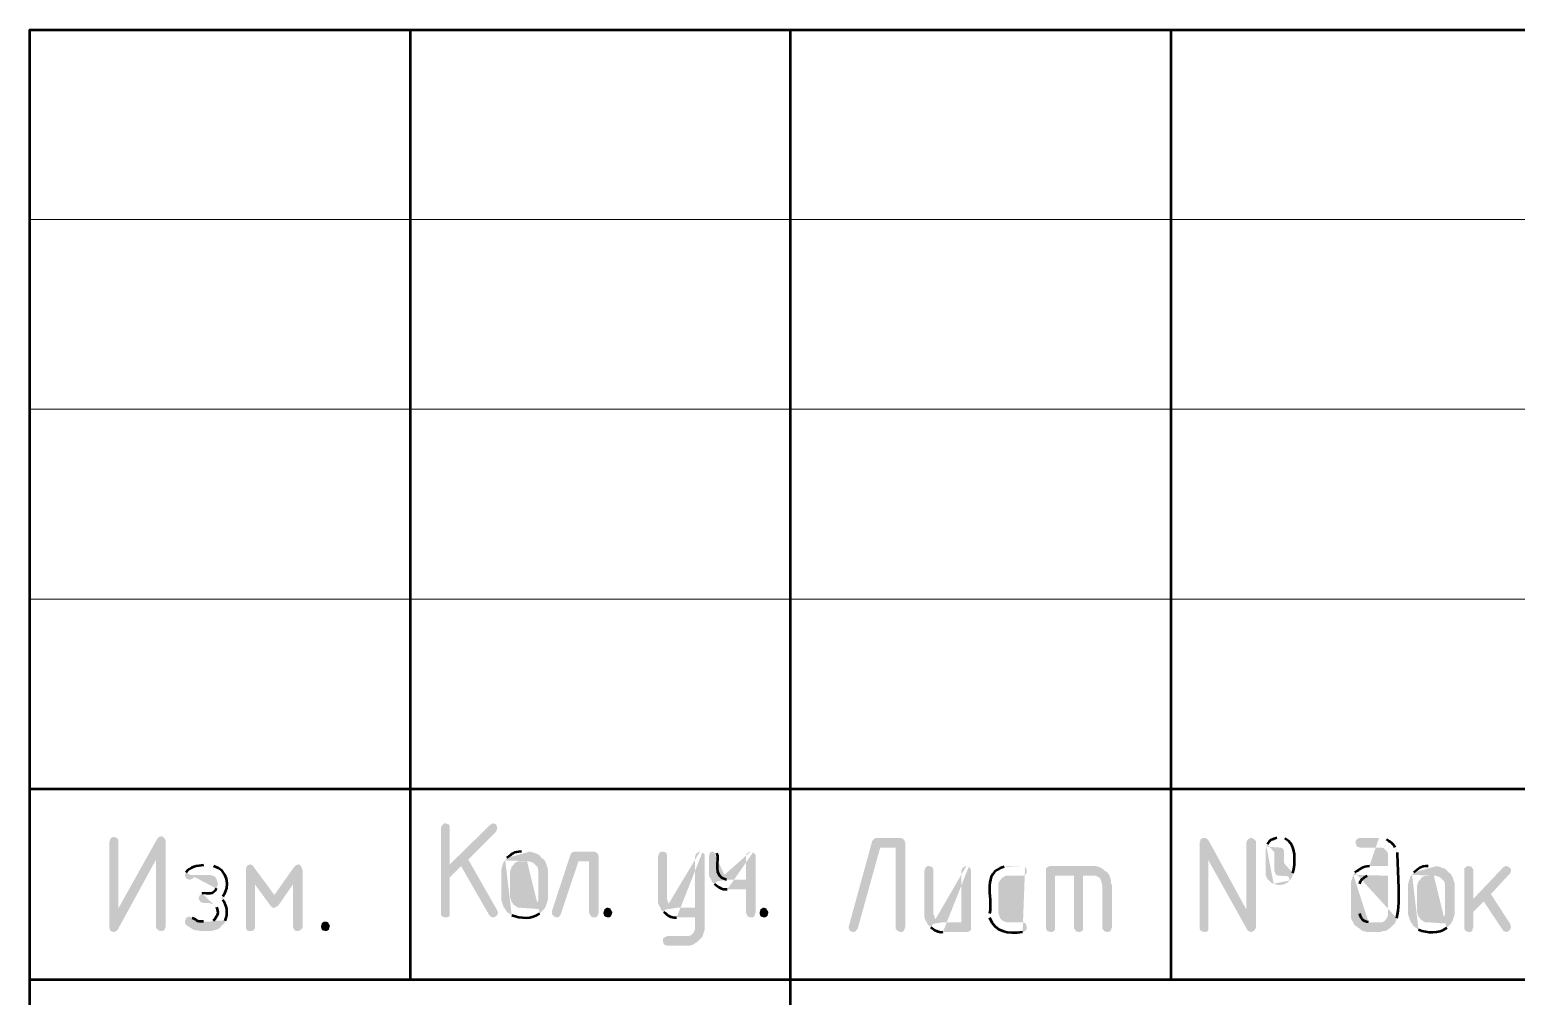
# Model space of a CAD drawing. Header units: millimetres. Extents: x -211 to 10565, y -2293 to 2244.
# Drawn here: x 5307.19 to 5346.28, y -331.71 to -306.28 of the extents above; entities that cross this region are included whole.
import ezdxf

# ---------------------------------------------------------------- set-up
doc = ezdxf.new("R2010")
doc.units = ezdxf.units.MM
doc.layers.add('PDF _Геометрия', color=7, linetype='Continuous')
doc.layers.add('PDF _Сплошная заливка', color=7, linetype='Continuous')

msp = doc.modelspace()

# ---------------------------------------------------------------- hatches: boundary and pattern name
at = {"layer": 'PDF _Сплошная заливка', "transparency": 33554559}
for points in [[(5318.13, -327.164), (5318.088, -327.164), (5318.024, -327.228), (5318.003, -327.291), (5318.003, -329.555), (5318.024, -329.598), (5318.045, -329.619), (5318.13, -329.64), (5318.151, -329.64), (5318.215, -329.619), (5318.236, -329.577), (5318.236, -328.582), (5318.532, -328.286), (5318.236, -328.243), (5318.236, -327.249), (5318.215, -327.185), (5318.194, -327.185)], [(5319.379, -327.164), (5319.357, -327.164), (5319.294, -327.207), (5318.236, -328.243), (5318.532, -328.286), (5319.273, -329.577), (5319.315, -329.619), (5319.357, -329.64), (5319.4, -329.64), (5319.463, -329.598), (5319.484, -329.577), (5319.505, -329.513), (5319.484, -329.45), (5318.723, -328.116), (5319.463, -327.376), (5319.463, -327.355), (5319.484, -327.291), (5319.484, -327.27), (5319.463, -327.207), (5319.442, -327.185)], [(5310.639, -327.503), (5310.576, -327.524), (5310.576, -327.545), (5310.533, -327.587), (5309.518, -329.407), (5309.285, -329.873), (5309.285, -329.915), (5309.306, -329.979), (5309.327, -330), (5309.391, -330.021), (5309.433, -330.021), (5309.454, -330), (5309.475, -330), (5309.518, -329.936), (5310.512, -328.116), (5310.766, -327.651), (5310.766, -327.609), (5310.724, -327.545), (5310.703, -327.524)], [(5309.412, -327.524), (5309.37, -327.524), (5309.306, -327.566), (5309.306, -327.587), (5309.285, -327.651), (5309.285, -329.873), (5309.518, -329.407), (5309.518, -327.609), (5309.497, -327.566), (5309.475, -327.545)], [(5330.086, -327.545), (5329.43, -327.545), (5329.345, -327.63), (5328.731, -329.873), (5328.731, -329.936), (5328.753, -329.979), (5328.774, -330), (5328.858, -330.021), (5328.922, -330), (5328.922, -329.979), (5328.964, -329.936), (5329.557, -327.799), (5329.959, -327.799), (5330.213, -327.672), (5330.192, -327.609), (5330.149, -327.566)], [(5338.084, -327.545), (5338.042, -327.545), (5337.979, -327.587), (5337.979, -327.609), (5337.957, -327.672), (5338.19, -328.138), (5339.206, -329.957), (5339.248, -330), (5339.312, -330.021), (5339.333, -330.021), (5339.396, -329.979), (5339.417, -329.957), (5339.439, -329.894), (5339.185, -329.428), (5338.19, -327.609), (5338.148, -327.566)], [(5339.312, -327.545), (5339.29, -327.545), (5339.227, -327.587), (5339.206, -327.609), (5339.185, -327.672), (5339.185, -329.428), (5339.439, -329.894), (5339.439, -327.63), (5339.375, -327.566)], [(5310.766, -327.651), (5310.512, -328.116), (5310.512, -329.915), (5310.576, -329.979), (5310.639, -330), (5310.66, -330), (5310.724, -329.979), (5310.745, -329.936), (5310.766, -329.873)], [(5322.024, -327.905), (5321.516, -327.905), (5321.452, -327.926), (5321.41, -327.99), (5320.923, -329.471), (5320.923, -329.555), (5320.987, -329.619), (5321.05, -329.64), (5321.114, -329.619), (5321.156, -329.555), (5321.622, -328.159), (5321.897, -328.159), (5322.151, -328.032), (5322.129, -327.968), (5322.087, -327.926)], [(5323.843, -327.905), (5323.801, -327.905), (5323.738, -327.947), (5323.738, -327.968), (5323.716, -328.032), (5323.716, -329.259), (5323.738, -329.323), (5323.78, -329.386), (5323.801, -329.45), (5324.203, -329.386), (5324.182, -329.386), (5324.097, -329.365), (5324.034, -329.323), (5323.992, -329.28), (5323.949, -329.153), (5323.949, -327.99), (5323.928, -327.947), (5323.907, -327.926)], [(5330.213, -327.672), (5329.959, -327.799), (5329.959, -329.936), (5330.022, -330), (5330.086, -330.021), (5330.107, -330.021), (5330.17, -330), (5330.192, -329.957), (5330.213, -329.894)], [(5337.957, -327.672), (5337.957, -329.936), (5337.979, -329.979), (5338, -330), (5338.084, -330.021), (5338.106, -330.021), (5338.169, -330), (5338.19, -329.957), (5338.19, -328.138)], [(5312.988, -328.243), (5312.925, -328.265), (5312.903, -328.286), (5312.882, -328.349), (5312.882, -328.392), (5313.115, -328.772), (5313.517, -329.323), (5313.623, -329.048), (5313.094, -328.328), (5313.052, -328.265)], [(5314.258, -328.243), (5314.194, -328.265), (5314.131, -328.328), (5313.623, -329.048), (5313.517, -329.323), (5313.581, -329.386), (5313.623, -329.386), (5313.665, -329.365), (5313.729, -329.323), (5314.11, -328.772), (5314.364, -328.392), (5314.342, -328.328), (5314.321, -328.286), (5314.279, -328.243)], [(5322.151, -328.032), (5321.897, -328.159), (5321.897, -329.513), (5321.939, -329.598), (5321.96, -329.619), (5322.024, -329.64), (5322.066, -329.64), (5322.108, -329.619), (5322.129, -329.577), (5322.151, -329.513)], [(5330.847, -328.286), (5330.805, -328.286), (5330.742, -328.328), (5330.742, -328.349), (5330.721, -328.413), (5330.721, -329.64), (5330.742, -329.704), (5330.784, -329.767), (5330.805, -329.83), (5331.207, -329.767), (5331.186, -329.767), (5331.101, -329.746), (5331.038, -329.704), (5330.996, -329.661), (5330.953, -329.534), (5330.953, -328.37), (5330.932, -328.328), (5330.911, -328.307)], [(5335.143, -328.286), (5334.022, -328.286), (5333.958, -328.307), (5333.916, -328.349), (5333.916, -329.936), (5333.937, -329.979), (5333.958, -330), (5334.043, -330.021), (5334.064, -330.021), (5334.127, -330), (5334.149, -329.957), (5334.149, -328.54), (5335.143, -328.54), (5335.545, -328.476), (5335.503, -328.434), (5335.46, -328.413), (5335.418, -328.37), (5335.355, -328.328), (5335.228, -328.286)], [(5345.025, -328.286), (5345.004, -328.286), (5344.94, -328.328), (5344.919, -328.349), (5344.919, -329.936), (5344.94, -329.979), (5344.961, -330), (5345.025, -330.021), (5345.067, -330.021), (5345.131, -330), (5345.131, -329.957), (5345.152, -329.894), (5345.152, -329.492), (5345.427, -329.217), (5345.152, -329.153), (5345.152, -328.37), (5345.11, -328.328), (5345.11, -328.307)], [(5346.02, -328.286), (5345.998, -328.286), (5345.935, -328.328), (5345.152, -329.153), (5345.427, -329.217), (5345.935, -329.979), (5345.956, -330), (5346.02, -330.021), (5346.041, -330.021), (5346.104, -329.979), (5346.125, -329.957), (5346.146, -329.894), (5346.125, -329.809), (5345.617, -329.026), (5346.104, -328.497), (5346.125, -328.476), (5346.146, -328.413), (5346.146, -328.37), (5346.083, -328.307)], [(5311.274, -328.519), (5311.274, -328.54), (5311.295, -328.603), (5311.316, -328.624), (5311.38, -328.645), (5311.401, -328.645), (5311.465, -328.624), (5311.486, -328.603), (5311.549, -328.561), (5311.613, -328.54), (5311.697, -328.519), (5311.888, -328.519)], [(5312.882, -328.392), (5312.882, -329.936), (5312.903, -329.979), (5312.967, -330), (5313.009, -330), (5313.073, -329.979), (5313.094, -329.957), (5313.115, -329.915), (5313.115, -328.772)], [(5314.364, -328.392), (5314.11, -328.772), (5314.11, -329.873), (5314.131, -329.936), (5314.152, -329.979), (5314.215, -330), (5314.237, -330), (5314.3, -329.979), (5314.364, -329.915), (5314.364, -329.873)], [(5334.889, -328.54), (5334.656, -328.54), (5334.656, -329.936), (5334.699, -329.979), (5334.699, -330), (5334.783, -330.021), (5334.804, -330.021), (5334.868, -330), (5334.889, -329.957), (5334.889, -329.894)], [(5335.545, -328.476), (5335.143, -328.54), (5335.207, -328.54), (5335.27, -328.561), (5335.333, -328.603), (5335.355, -328.645), (5335.376, -328.709), (5335.397, -328.794), (5335.397, -329.936), (5335.439, -329.979), (5335.439, -330), (5335.524, -330.021), (5335.545, -330.021), (5335.609, -330), (5335.63, -329.957), (5335.651, -329.894), (5335.651, -328.794), (5335.63, -328.751), (5335.63, -328.667), (5335.587, -328.54)], [(5322.278, -329.513), (5322.299, -329.45), (5322.299, -329.428), (5322.362, -329.386), (5322.404, -329.386), (5322.468, -329.407), (5322.468, -329.428), (5322.51, -329.492), (5322.51, -329.513), (5322.489, -329.577), (5322.489, -329.598), (5322.426, -329.64), (5322.404, -329.64), (5322.32, -329.619), (5322.299, -329.598), (5322.278, -329.534)], [(5326.383, -329.513), (5326.404, -329.45), (5326.404, -329.428), (5326.467, -329.386), (5326.51, -329.386), (5326.573, -329.407), (5326.573, -329.428), (5326.615, -329.492), (5326.615, -329.513), (5326.594, -329.577), (5326.594, -329.598), (5326.531, -329.64), (5326.51, -329.64), (5326.425, -329.619), (5326.404, -329.598), (5326.383, -329.534)], [(5314.85, -329.873), (5314.871, -329.809), (5314.871, -329.788), (5314.935, -329.746), (5314.977, -329.746), (5315.041, -329.767), (5315.041, -329.788), (5315.083, -329.852), (5315.083, -329.873), (5315.062, -329.936), (5315.062, -329.957), (5314.998, -330), (5314.977, -330), (5314.893, -329.979), (5314.871, -329.957), (5314.85, -329.894)]]:
    msp.add_hatch(color=256, dxfattribs=at).paths.add_polyline_path(points)
h = msp.add_hatch(color=256, dxfattribs=at)
h.paths.add_polyline_path([(5340.052, -327.545), (5339.989, -327.545)], flags=0)
h.paths.add_polyline_path([(5339.735, -327.714), (5339.714, -327.778), (5340.052, -327.799), (5340.073, -327.799), (5340.137, -327.82), (5340.158, -327.841), (5340.179, -327.905), (5340.179, -328.455), (5340.116, -328.519), (5340.052, -328.54), (5340.391, -328.561), (5340.412, -328.476)], flags=0)
h.paths.add_polyline_path([(5340.2, -327.566), (5340.137, -327.545)], flags=0)
h = msp.add_hatch(color=256, dxfattribs=at)
h.paths.add_polyline_path([(5342.676, -327.545), (5342.147, -327.545), (5342.084, -327.587), (5342.063, -327.609), (5342.063, -327.693), (5342.084, -327.757), (5342.105, -327.778), (5342.168, -327.799), (5342.74, -327.799), (5342.803, -327.82), (5342.888, -327.905), (5342.909, -327.968), (5342.909, -328.286), (5342.422, -328.286)], flags=0)
h.paths.add_polyline_path([(5342.041, -328.455), (5341.999, -328.519), (5342.909, -328.54), (5342.909, -329.577), (5342.888, -329.64), (5342.845, -329.704), (5342.803, -329.746), (5342.74, -329.767), (5342.422, -329.767), (5343.099, -329.788), (5343.142, -329.661)], flags=0)
h.paths.add_polyline_path([(5343.163, -327.926), (5343.142, -327.863), (5343.099, -327.799)], flags=0)
h.paths.add_polyline_path([(5342.867, -327.587), (5342.74, -327.545)], flags=0)
h = msp.add_hatch(color=256, dxfattribs=at)
h.paths.add_polyline_path([(5320.267, -327.905), (5320.119, -327.905)], flags=0)
h.paths.add_polyline_path([(5319.738, -328.074), (5319.696, -328.138), (5320.267, -328.159), (5320.31, -328.159), (5320.373, -328.18), (5320.437, -328.201), (5320.479, -328.243), (5320.5, -328.265), (5320.542, -328.307), (5320.564, -328.392), (5320.564, -329.196), (5320.521, -329.259), (5320.479, -329.301), (5320.479, -329.323), (5320.415, -329.365), (5320.352, -329.386), (5320.119, -329.386), (5320.712, -329.428), (5320.754, -329.365), (5320.817, -329.175), (5320.817, -328.37), (5320.754, -328.18), (5320.712, -328.116), (5320.669, -328.074), (5320.648, -328.074), (5320.606, -328.011), (5320.542, -327.968), (5320.415, -327.926), (5320.352, -327.905)], flags=0)
h = msp.add_hatch(color=256, dxfattribs=at)
h.paths.add_polyline_path([(5324.817, -327.905), (5324.796, -327.905), (5324.732, -327.947), (5324.711, -327.968), (5324.69, -328.032), (5324.69, -329.386), (5324.203, -329.386), (5323.801, -329.45), (5323.865, -329.492)], flags=0)
h.paths.add_polyline_path([(5324.203, -329.64), (5324.69, -329.64), (5324.69, -329.936), (5324.669, -330), (5324.626, -330.063), (5324.584, -330.106), (5324.521, -330.127), (5323.949, -330.127), (5323.928, -330.148), (5323.865, -330.169), (5323.843, -330.19), (5323.843, -330.275), (5323.865, -330.338), (5323.886, -330.359), (5323.949, -330.381), (5324.563, -330.381), (5324.626, -330.359), (5324.753, -330.275), (5324.88, -330.148), (5324.944, -329.957), (5324.944, -327.99), (5324.88, -327.926)], flags=0)
h = msp.add_hatch(color=256, dxfattribs=at)
h.paths.add_polyline_path([(5325.176, -327.905), (5325.134, -327.905), (5325.071, -327.947), (5325.071, -327.968), (5325.05, -328.032), (5325.05, -328.519), (5325.071, -328.582), (5325.113, -328.645), (5325.134, -328.709), (5325.536, -328.645), (5325.515, -328.645)], flags=0)
h.paths.add_polyline_path([(5325.261, -327.947), (5325.24, -327.926)], flags=0)
h = msp.add_hatch(color=256, dxfattribs=at)
h.paths.add_polyline_path([(5326.15, -327.905), (5326.129, -327.905), (5326.065, -327.947), (5326.044, -327.968), (5326.023, -328.032), (5326.023, -328.645), (5325.536, -328.645), (5325.134, -328.709), (5325.198, -328.751)], flags=0)
h.paths.add_polyline_path([(5325.536, -328.899), (5326.023, -328.899), (5326.023, -329.513), (5326.065, -329.598), (5326.086, -329.619), (5326.15, -329.64), (5326.192, -329.64), (5326.235, -329.619), (5326.256, -329.577), (5326.277, -329.513), (5326.277, -327.99), (5326.235, -327.947), (5326.213, -327.926)], flags=0)
h = msp.add_hatch(color=256, dxfattribs=at)
h.paths.add_polyline_path([(5339.714, -327.778), (5339.693, -327.841), (5339.693, -328.519), (5339.714, -328.582), (5339.756, -328.645), (5339.841, -328.73), (5339.904, -328.751)], flags=0)
h.paths.add_polyline_path([(5339.904, -328.751, 0.327765), (5340.327, -328.667)], flags=0)
h.paths.add_polyline_path([(5340.327, -328.667), (5340.37, -328.603), (5340.391, -328.561), (5340.052, -328.54), (5340.031, -328.54), (5339.968, -328.519), (5339.946, -328.476), (5339.925, -328.413), (5339.925, -327.884), (5339.968, -327.82), (5339.989, -327.82), (5340.052, -327.799)], flags=0)
h = msp.add_hatch(color=256, dxfattribs=at)
h.paths.add_polyline_path([(5311.888, -328.265), (5311.761, -328.265)], flags=0)
h.paths.add_polyline_path([(5311.295, -328.455), (5311.274, -328.519), (5311.93, -328.519), (5311.994, -328.54), (5312.015, -328.54), (5312.078, -328.582), (5312.099, -328.624), (5312.121, -328.688), (5312.142, -328.772), (5312.121, -328.815), (5312.099, -328.878)], flags=0)
h.paths.add_polyline_path([(5311.718, -329.005), (5311.676, -329.048), (5311.655, -329.069), (5311.634, -329.132), (5311.634, -329.153), (5311.676, -329.217), (5311.697, -329.238), (5311.761, -329.259), (5311.909, -329.259), (5312.036, -329.301), (5312.099, -329.365)], flags=0)
h.paths.add_polyline_path([(5312.015, -329.725), (5311.951, -329.746), (5311.761, -329.746), (5312.311, -329.788), (5312.332, -329.725)], flags=0)
h.paths.add_polyline_path([(5312.269, -329.175), (5312.226, -329.132), (5312.269, -329.09)], flags=0)
h.paths.add_polyline_path([(5312.036, -328.286), (5311.972, -328.265)], flags=0)
h = msp.add_hatch(color=256, dxfattribs=at)
h.paths.add_polyline_path([(5319.696, -328.138), (5319.654, -328.18), (5319.611, -328.307), (5319.59, -328.392), (5319.59, -329.175), (5319.654, -329.365), (5319.738, -329.492), (5319.865, -329.577)], flags=0)
h.paths.add_polyline_path([(5320.606, -329.534), (5320.712, -329.428), (5320.119, -329.386), (5320.035, -329.386), (5319.908, -329.301), (5319.908, -329.28), (5319.865, -329.238), (5319.844, -329.175), (5319.823, -329.09), (5319.823, -328.434), (5319.865, -328.307), (5319.929, -328.243), (5319.929, -328.222), (5319.992, -328.18), (5320.056, -328.159), (5320.267, -328.159)], flags=0)
h = msp.add_hatch(color=256, dxfattribs=at)
h.paths.add_polyline_path([(5331.821, -328.286), (5331.8, -328.286), (5331.736, -328.328), (5331.715, -328.349), (5331.694, -328.413), (5331.694, -329.767), (5331.207, -329.767), (5330.805, -329.83), (5330.869, -329.873), (5330.89, -329.894)], flags=0)
h.paths.add_polyline_path([(5331.207, -330.021), (5331.842, -330.021), (5331.906, -330), (5331.948, -329.957), (5331.948, -328.37), (5331.884, -328.307)], flags=0)
h = msp.add_hatch(color=256, dxfattribs=at)
h.paths.add_polyline_path([(5333.302, -328.286), (5332.879, -328.286), (5332.815, -328.307)], flags=0)
h.paths.add_polyline_path([(5332.435, -329.534), (5332.435, -329.64)], flags=0)
h.paths.add_polyline_path([(5333.302, -330.021), (5333.323, -330.021), (5333.387, -329.979), (5333.408, -329.957), (5333.408, -329.873), (5333.387, -329.809), (5333.366, -329.788), (5333.302, -329.767), (5332.9, -329.767), (5332.815, -329.746), (5332.752, -329.704), (5332.71, -329.661), (5332.667, -329.534), (5332.667, -328.751), (5332.688, -328.688), (5332.71, -328.667), (5332.752, -328.603), (5332.794, -328.582), (5332.858, -328.54), (5333.323, -328.54), (5333.387, -328.497), (5333.408, -328.476), (5333.408, -328.392), (5333.387, -328.328), (5333.366, -328.307)], flags=0)
h = msp.add_hatch(color=256, dxfattribs=at)
h.paths.add_polyline_path([(5344.115, -328.286), (5343.967, -328.286)], flags=0)
h.paths.add_polyline_path([(5343.586, -328.455), (5343.544, -328.519), (5344.115, -328.54), (5344.157, -328.54), (5344.284, -328.582), (5344.39, -328.688), (5344.411, -328.772), (5344.411, -329.577), (5344.369, -329.64), (5344.327, -329.682), (5344.327, -329.704), (5344.263, -329.746), (5344.2, -329.767), (5343.967, -329.767), (5344.559, -329.809), (5344.602, -329.746), (5344.665, -329.555), (5344.665, -328.751), (5344.602, -328.561), (5344.559, -328.497), (5344.517, -328.455), (5344.496, -328.455), (5344.454, -328.392), (5344.39, -328.349), (5344.2, -328.286)], flags=0)
h = msp.add_hatch(color=256, dxfattribs=at)
h.paths.add_polyline_path([(5341.999, -328.519), (5341.936, -328.709), (5341.936, -329.64), (5341.957, -329.704), (5341.999, -329.767), (5342.02, -329.83), (5342.084, -329.873), (5342.105, -329.894), (5342.168, -329.936), (5342.211, -329.979), (5342.274, -330), (5342.359, -330.021), (5342.718, -330.021), (5342.782, -330), (5342.845, -330), (5342.972, -329.915), (5343.099, -329.788), (5342.422, -329.767), (5342.401, -329.767)], flags=0)
h.paths.add_polyline_path([(5342.168, -329.534), (5342.168, -328.751)], flags=0)
h.paths.add_polyline_path([(5342.359, -328.54), (5342.909, -328.54)], flags=0)
h = msp.add_hatch(color=256, dxfattribs=at)
h.paths.add_polyline_path([(5343.544, -328.519), (5343.501, -328.561), (5343.459, -328.688), (5343.438, -328.772), (5343.438, -329.555), (5343.501, -329.746), (5343.586, -329.873), (5343.713, -329.957)], flags=0)
h.paths.add_polyline_path([(5344.454, -329.915), (5344.559, -329.809), (5343.967, -329.767), (5343.882, -329.767), (5343.755, -329.682), (5343.755, -329.661), (5343.713, -329.619), (5343.692, -329.555), (5343.671, -329.471), (5343.671, -328.815), (5343.713, -328.688), (5343.777, -328.624), (5343.777, -328.603), (5343.84, -328.561), (5343.903, -328.54), (5344.115, -328.54)], flags=0)
h = msp.add_hatch(color=256, dxfattribs=at)
h.paths.add_polyline_path([(5311.38, -329.619), (5311.359, -329.619), (5311.295, -329.661), (5311.295, -329.682), (5311.274, -329.746), (5311.274, -329.788), (5311.316, -329.852), (5311.359, -329.873), (5311.486, -329.957), (5311.549, -329.979), (5311.613, -329.979), (5311.697, -330), (5311.951, -330), (5312.036, -329.979), (5312.163, -329.936), (5312.247, -329.852), (5312.269, -329.83), (5312.311, -329.788), (5311.761, -329.746)], flags=0)
h.paths.add_polyline_path([(5311.465, -329.661), (5311.443, -329.64)], flags=0)

# ---------------------------------------------------------------- linework, layer by layer
at = {"layer": 'PDF _Геометрия', "lineweight": 50}
msp.add_lwpolyline([(5307.19, -361.254), (5307.19, -306.279), (5492.132, -306.279), (5492.132, -361.254)], close=True, dxfattribs=at)
at = {"layer": 'PDF _Геометрия', "lineweight": 25}
msp.add_lwpolyline([(5307.19, -306.279), (5307.19, -361.254)], dxfattribs=at)
at = {"layer": 'PDF _Геометрия', "lineweight": 50}
for points in [[(5317.199, -306.279), (5317.199, -331.269)], [(5327.187, -306.279), (5327.187, -361.254)], [(5337.196, -306.279), (5337.196, -331.269)], [(5307.19, -326.254), (5372.174, -326.254)], [(5307.19, -331.269), (5372.174, -331.269), (5492.132, -331.269)]]:
    msp.add_lwpolyline(points, dxfattribs=at)
at = {"layer": 'PDF _Геометрия', "lineweight": 20}
for points in [[(5307.19, -311.273), (5372.174, -311.273)], [(5307.19, -316.267), (5372.174, -316.267)], [(5307.19, -321.261), (5372.174, -321.261)]]:
    msp.add_lwpolyline(points, dxfattribs=at)
at = {"layer": 'PDF _Геометрия', "lineweight": 50}
for points in [[(5339.989, -327.545), (5339.861, -327.589), (5339.807, -327.586), (5339.735, -327.714)], [(5340.412, -328.476), (5340.467, -328.212), (5340.526, -327.709), (5340.2, -327.566)], [(5343.099, -327.799), (5343.072, -327.711), (5342.938, -327.636), (5342.867, -327.587)], [(5320.119, -327.905), (5319.901, -327.906), (5319.881, -327.976), (5319.738, -328.074)], [(5325.515, -328.645), (5325.13, -328.595), (5325.355, -328.096), (5325.261, -327.947)], [(5343.142, -329.661), (5343.263, -329.151), (5343.156, -328.486), (5343.163, -327.926)], [(5311.761, -328.265), (5311.597, -328.276), (5311.394, -328.315), (5311.295, -328.455)], [(5312.269, -329.09), (5312.478, -328.821), (5312.382, -328.386), (5312.036, -328.286)], [(5332.815, -328.307), (5332.218, -328.462), (5332.515, -329.076), (5332.435, -329.534)], [(5342.422, -328.286), (5342.237, -328.306), (5342.175, -328.359), (5342.041, -328.455)], [(5343.967, -328.286), (5343.749, -328.287), (5343.729, -328.357), (5343.586, -328.455)], [(5325.198, -328.751), (5325.324, -328.852), (5325.355, -328.902), (5325.536, -328.899)], [(5342.168, -328.751), (5342.204, -328.635), (5342.256, -328.598), (5342.359, -328.54)], [(5312.099, -328.878), (5312.008, -329.065), (5311.892, -328.99), (5311.718, -329.005)], [(5312.099, -329.365), (5312.172, -329.511), (5312.127, -329.611), (5312.015, -329.725)], [(5312.332, -329.725), (5312.409, -329.526), (5312.388, -329.352), (5312.269, -329.175)], [(5319.865, -329.577), (5320.097, -329.672), (5320.395, -329.682), (5320.606, -329.534)], [(5323.865, -329.492), (5323.99, -329.593), (5324.022, -329.642), (5324.203, -329.64)], [(5342.401, -329.767), (5342.239, -329.738), (5342.205, -329.674), (5342.168, -329.534)], [(5311.761, -329.746), (5311.54, -329.759), (5311.63, -329.704), (5311.465, -329.661)], [(5330.89, -329.894), (5330.98, -329.969), (5331.081, -330.036), (5331.207, -330.021)], [(5332.435, -329.64), (5332.573, -330.037), (5332.913, -330.063), (5333.302, -330.021)], [(5343.713, -329.957), (5343.944, -330.053), (5344.242, -330.063), (5344.454, -329.915)]]:
    msp.add_open_spline(points, degree=3, dxfattribs=at)

doc.saveas('drawing.dxf')
